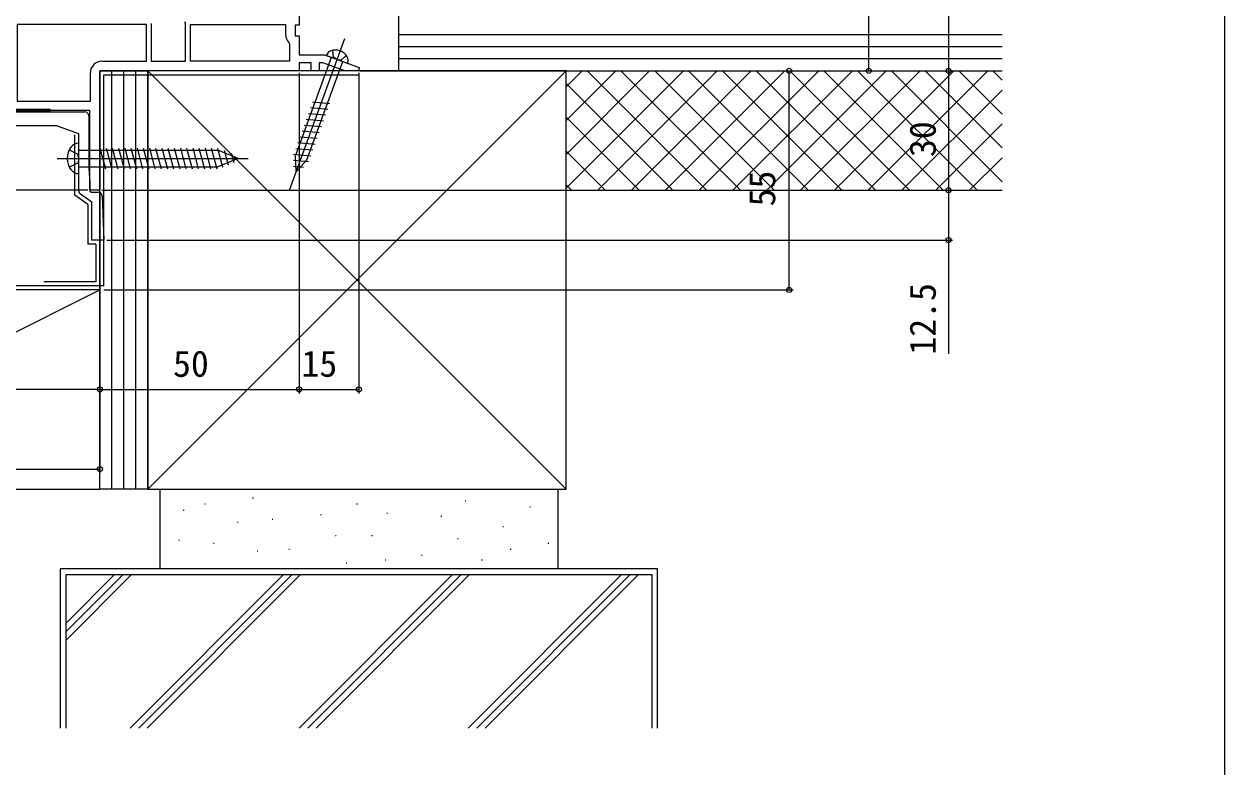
# Model space of a CAD drawing. Units: millimetres, scale not verified. Extents: x -525 to 525, y -783 to 779.
# Drawn here: x 223.5 to 525, y 163.4 to 350 of the extents above; entities that cross this region are included whole.
import ezdxf
from ezdxf.enums import TextEntityAlignment as Align

# ---------------------------------------------------------------- set-up
doc = ezdxf.new("R2010")
doc.units = ezdxf.units.MM
doc.header["$LTSCALE"] = 4
for name, color, linetype in [('0-2_YKK_11', 7, 'Continuous'), ('0-7_YKK_D', 6, 'Continuous'), ('0-8_YKK_ZWAK', 7, 'Continuous'), ('0-9_YSS_K', 3, 'Continuous'), ('0-A_YSS_KE', 3, 'Continuous')]:
    doc.layers.add(name, color=color, linetype=linetype)
doc.layers.add('0-5_YKK_13', color=4, linetype='Continuous', lineweight=18)
doc.styles.add('ＭＳ ゴシック', font='')
doc.styles.get('ＭＳ ゴシック').set_extended_font_data('MS Gothic')

msp = doc.modelspace()

# ---------------------------------------------------------------- linework, layer by layer
at = {"layer": '0-2_YKK_11'}
for p, q in [((225.008, 328.22), (225.308, 328.52)), ((227.836, 328.22), (228.136, 328.52)), ((231.61, 324.42), (184.782, 324.42))]:
    msp.add_line(p, q, dxfattribs=at)
for points in [[(240.082, 328.22), (180.782, 328.22), (180.782, 324.72), (183.282, 324.72), (183.282, 322.62), (178.682, 322.62), (178.682, 328.22), (162.582, 328.22), (162.582, 376.02)], [(292.582, 375.22), (292.582, 349.72), (291.582, 349.72), (291.582, 347.02), (292.582, 347.02), (292.582, 342.22), (298.927, 342.22), (307.64, 339.049), (307.493, 338.22), (304.07, 338.22), (298.575, 340.22), (297.582, 340.22), (297.582, 338.22), (295.582, 338.22), (295.582, 340.22), (292.582, 340.22), (292.582, 338.22), (242.582, 338.22), (242.582, 308.22), (240.082, 308.22), (240.082, 328.22)], [(254.282, 349.82), (221.782, 349.82), (221.782, 330.62), (240.182, 330.62), (240.182, 337.72)], [(243.082, 340.62), (254.282, 340.62), (254.282, 349.82)], [(255.482, 350.127), (255.482, 340.62), (264.082, 340.62), (264.082, 350.127), (263.905, 350.509)], [(290.182, 340.62), (265.282, 340.62), (265.282, 349.82), (289.182, 349.82), (289.182, 347.32)], [(290.025, 345.359), (290.182, 344.996), (290.182, 340.62)], [(182.532, 327.22), (183.782, 327.22), (183.782, 327.92), (186.682, 327.92), (186.682, 327.02), (184.982, 327.02), (184.982, 325.42), (191.982, 325.42), (191.982, 327.02), (190.282, 327.02), (190.282, 328.22), (194.282, 328.22), (197.711, 327.92), (238.782, 327.92)], [(239.782, 326.92), (239.782, 313.649), (240.082, 310.22), (240.082, 308.011), (240.498, 307.72), (242.122, 307.72)], [(237.282, 308.051), (237.282, 322.42), (231.952, 324.359)], [(243.122, 306.761), (243.582, 295.72), (240.582, 295.72), (240.582, 305.22), (237.708, 307.232)]]:
    msp.add_lwpolyline(points, dxfattribs=at)
msp.add_lwpolyline([(230.082, 328.52), (183.282, 328.52), (183.282, 328.22), (230.082, 328.22)], close=True, dxfattribs=at)
for centre, radius, start, end in [((291.882, 347.32), 2.7, 179.99999, 226.56747), ((243.082, 337.72), 2.9, 90.00001, 179.99999), ((238.782, 326.92), 1, 0.00001, 89.99999), ((231.61, 323.42), 1, 70.00005, 90.00006), ((238.282, 308.051), 1, 180.00003, 235.00002), ((242.122, 306.72), 1, 2.38595, 90.00002)]:
    msp.add_arc(centre, radius, start, end, dxfattribs=at)
at = {"layer": '0-5_YKK_13'}
for p, q in [((303.977, 346.279), (290.111, 308.182)), ((300.625, 341.602), (291.644, 316.927)), ((304.76, 340.097), (299.404, 342.046)), ((300.943, 343.351), (301.129, 341.714)), ((302.082, 341.072), (301.129, 341.714)), ((302.082, 341.072), (303.224, 340.952)), ((304.42, 342.086), (303.224, 340.952)), ((294.557, 315.867), (303.538, 340.542)), ((295.443, 328.972), (299.775, 328.593)), ((295.974, 330.432), (300.306, 330.053)), ((294.381, 326.054), (298.712, 325.675)), ((294.912, 327.513), (299.244, 327.134)), ((293.319, 323.135), (297.65, 322.756)), ((293.85, 324.595), (298.181, 324.216)), ((237.282, 312.42), (237.282, 320.02)), ((292.256, 320.217), (296.588, 319.838)), ((292.787, 321.676), (297.119, 321.297)), ((234.89, 318.37), (237.009, 317.313)), ((237.282, 316.22), (237.009, 317.313)), ((237.282, 318.32), (272.212, 318.32)), ((242.58, 318.82), (243.974, 313.62)), ((244.133, 318.82), (245.527, 313.62)), ((245.686, 318.82), (247.08, 313.62)), ((247.239, 318.82), (248.632, 313.62)), ((248.792, 318.82), (250.185, 313.62)), ((250.345, 318.82), (251.738, 313.62)), ((251.898, 318.82), (253.291, 313.62)), ((253.451, 318.82), (254.844, 313.62)), ((255.004, 318.82), (256.397, 313.62)), ((256.557, 318.82), (257.95, 313.62)), ((258.11, 318.82), (259.503, 313.62)), ((259.662, 318.82), (261.056, 313.62)), ((261.215, 318.82), (262.609, 313.62)), ((262.768, 318.82), (264.162, 313.62)), ((264.321, 318.82), (265.715, 313.62)), ((265.874, 318.82), (267.267, 313.62)), ((267.427, 318.82), (268.82, 313.62)), ((268.98, 318.82), (270.373, 313.62)), ((270.533, 318.82), (271.926, 313.62)), ((272.086, 318.82), (273.375, 314.006)), ((277.282, 316.22), (272.212, 318.32)), ((273.788, 318.262), (274.773, 314.585)), ((275.535, 317.539), (276.171, 315.164)), ((291.194, 317.298), (295.526, 316.919)), ((291.821, 312.881), (291.644, 316.927)), ((291.725, 318.758), (296.057, 318.379)), ((231.882, 316.22), (279.782, 316.22)), ((234.89, 314.07), (237.009, 315.126)), ((237.282, 316.22), (237.009, 315.126)), ((237.282, 314.12), (272.212, 314.12)), ((277.282, 316.22), (272.212, 314.12)), ((291.143, 315.797), (294.935, 315.465)), ((291.209, 314.286), (293.658, 314.071)), ((291.821, 312.881), (294.557, 315.867))]:
    msp.add_line(p, q, dxfattribs=at)
for centre, radius, start, end in [((301.209, 341.453), 1.9, 109.34333, 161.81089), ((301.705, 340.038), 3.4, 30.65667, 109.34333), ((302.996, 340.803), 1.9, 338.18911, 30.65667), ((237.233, 317.62), 2.4, 88.83014, 144.29996), ((239.182, 316.22), 4.8, 144.29996, 215.70004), ((237.233, 314.819), 2.4, 215.70004, 271.16986)]:
    msp.add_arc(centre, radius, start, end, dxfattribs=at)
at = {"layer": '0-7_YKK_D'}
for p, q in [((435.582, 338.22), (435.582, 377.22)), ((455.582, 378.22), (455.582, 338.22)), ((292.582, 337.72), (292.582, 257.22)), ((292.582, 337.72), (292.582, 257.22)), ((307.582, 337.72), (307.582, 257.22)), ((307.982, 338.22), (456.582, 338.22)), ((307.982, 338.22), (436.582, 338.22)), ((308.082, 338.22), (456.582, 338.22)), ((308.082, 338.22), (416.582, 338.22)), ((415.582, 283.22), (415.582, 338.22)), ((455.582, 338.22), (455.582, 308.22)), ((239.582, 308.22), (125.832, 308.22)), ((242.582, 307.72), (242.582, 257.22)), ((242.582, 307.72), (242.582, 237.22)), ((242.582, 307.72), (242.582, 257.22)), ((243.082, 308.22), (456.582, 308.22)), ((243.082, 308.22), (456.582, 308.22)), ((244.282, 295.72), (456.582, 295.72)), ((243.582, 283.22), (416.582, 283.22)), ((242.582, 258.22), (162.582, 258.22)), ((242.582, 258.22), (292.582, 258.22)), ((292.582, 258.22), (307.582, 258.22)), ((142.582, 238.22), (242.582, 238.22))]:
    msp.add_line(p, q, dxfattribs=at)
msp.add_lwpolyline([(455.582, 308.22), (455.582, 295.72), (455.582, 267.145)], dxfattribs=at)
for centre in [(415.582, 338.22), (435.582, 338.22), (455.582, 338.22), (455.582, 338.22), (455.582, 308.22), (455.582, 308.22), (455.582, 295.72), (415.582, 283.22), (242.582, 258.22), (242.582, 258.22), (292.582, 258.22), (292.582, 258.22), (307.582, 258.22), (242.582, 238.22)]:
    msp.add_circle(centre, 0.637, dxfattribs=at)
at = {"layer": '0-8_YKK_ZWAK'}
msp.add_lwpolyline([(-525, -782.9), (525, -782.9), (525, 747.1)], dxfattribs=at)
at = {"layer": '0-9_YSS_K'}
for p, q in [((469.082, 347.22), (317.582, 347.22)), ((469.082, 344.22), (317.582, 344.22)), ((469.082, 341.22), (317.582, 341.22)), ((242.582, 338.22), (254.582, 338.22)), ((242.582, 233.22), (242.582, 338.22)), ((245.582, 233.22), (245.582, 338.22)), ((248.582, 233.22), (248.582, 338.22)), ((251.582, 233.22), (251.582, 338.22)), ((254.582, 338.22), (359.582, 233.22)), ((254.582, 233.22), (254.582, 338.22)), ((254.582, 233.22), (359.582, 338.22)), ((359.582, 338.22), (469.082, 338.22)), ((359.582, 334.194), (363.608, 338.22)), ((359.582, 325.708), (372.093, 338.22)), ((359.582, 317.223), (380.578, 338.22)), ((359.582, 308.738), (389.064, 338.22)), ((394.88, 308.22), (364.88, 338.22)), ((367.549, 308.22), (397.549, 338.22)), ((403.365, 308.22), (373.365, 338.22)), ((376.034, 308.22), (406.034, 338.22)), ((411.85, 308.22), (381.85, 338.22)), ((384.519, 308.22), (414.519, 338.22)), ((420.336, 308.22), (390.336, 338.22)), ((393.005, 308.22), (423.005, 338.22)), ((428.821, 308.22), (398.821, 338.22)), ((401.49, 308.22), (431.49, 338.22)), ((437.306, 308.22), (407.306, 338.22)), ((409.975, 308.22), (439.975, 338.22)), ((445.791, 308.22), (415.791, 338.22)), ((418.461, 308.22), (448.461, 338.22)), ((454.277, 308.22), (424.277, 338.22)), ((426.946, 308.22), (456.946, 338.22)), ((462.762, 308.22), (432.762, 338.22)), ((435.431, 308.22), (465.431, 338.22)), ((469.082, 310.385), (441.247, 338.22)), ((469.082, 318.871), (449.733, 338.22)), ((469.082, 327.356), (458.218, 338.22)), ((469.082, 335.841), (466.703, 338.22)), ((386.395, 308.22), (359.582, 335.033)), ((443.916, 308.22), (469.082, 333.385)), ((377.909, 308.22), (359.582, 326.547)), ((452.402, 308.22), (469.082, 324.9)), ((369.424, 308.22), (359.582, 318.062)), ((460.887, 308.22), (469.082, 316.414)), ((360.939, 308.22), (359.582, 309.577)), ((359.582, 308.22), (469.082, 308.22)), ((142.582, 233.22), (242.582, 283.22)), ((254.582, 233.22), (242.582, 233.22)), ((268.794, 229.466), (268.994, 229.466)), ((280.899, 230.979), (281.099, 230.979)), ((307.001, 229.466), (307.201, 229.466)), ((334.238, 230.223), (334.438, 230.223)), ((263.498, 227.953), (263.698, 227.953)), ((297.922, 226.818), (298.122, 226.818)), ((314.567, 227.196), (314.767, 227.196)), ((328.186, 226.44), (328.386, 226.44)), ((350.505, 228.71), (350.705, 228.71)), ((277.116, 224.927), (277.316, 224.927)), ((285.817, 225.683), (286.017, 225.683)), ((343.696, 223.792), (343.896, 223.792)), ((262.363, 220.387), (262.563, 220.387)), ((301.705, 221.522), (301.905, 221.522)), ((310.784, 221.522), (310.984, 221.522)), ((332.347, 220.765), (332.547, 220.765)), ((271.064, 219.631), (271.264, 219.631)), ((282.034, 217.739), (282.234, 217.739)), ((289.978, 218.117), (290.178, 218.117)), ((345.587, 218.117), (345.787, 218.117)), ((355.044, 219.631), (355.244, 219.631)), ((304.353, 214.713), (304.553, 214.713)), ((314.189, 215.469), (314.389, 215.469)), ((323.268, 216.604), (323.468, 216.604)), ((338.4, 215.469), (338.6, 215.469)), ((234.083, 173.22), (234.083, 211.72)), ((234.083, 211.72), (381.083, 211.72)), ((234.083, 195.304), (250.499, 211.72)), ((234.083, 197.425), (248.378, 211.72)), ((234.083, 199.547), (246.256, 211.72)), ((250.183, 173.22), (288.683, 211.72)), ((252.304, 173.22), (290.804, 211.72)), ((254.425, 173.22), (292.925, 211.72)), ((331.109, 211.72), (292.609, 173.22)), ((294.73, 173.22), (333.23, 211.72)), ((335.352, 211.72), (296.852, 173.22)), ((335.036, 173.22), (373.535, 211.72)), ((337.157, 173.22), (375.657, 211.72)), ((339.278, 173.22), (377.778, 211.72)), ((381.083, 211.72), (381.083, 173.22))]:
    msp.add_line(p, q, dxfattribs=at)
at = {"layer": '0-A_YSS_KE'}
for p, q in [((317.582, 338.22), (317.582, 362.22)), ((317.582, 338.22), (469.082, 338.22)), ((359.582, 233.22), (359.582, 338.22)), ((243.582, 284.22), (243.582, 337.22)), ((243.582, 337.22), (307.582, 337.22)), ((236.282, 307.01), (236.282, 322.12)), ((239.582, 304.699), (236.282, 307.01)), ((239.582, 304.699), (239.582, 294.72)), ((241.582, 294.72), (239.582, 294.72)), ((241.582, 294.72), (241.582, 285.22)), ((243.582, 284.22), (198.582, 284.22)), ((241.582, 285.22), (228.482, 285.22)), ((254.582, 233.22), (359.582, 233.22)), ((257.582, 233.22), (257.582, 213.22)), ((257.582, 233.22), (357.582, 233.22)), ((357.582, 213.22), (357.582, 233.22)), ((232.583, 213.22), (232.583, 173.22)), ((357.582, 213.22), (257.582, 213.22))]:
    msp.add_line(p, q, dxfattribs=at)
for points in [[(359.582, 338.22), (254.582, 338.22), (254.582, 233.22)], [(382.583, 173.22), (382.583, 213.22), (232.583, 213.22)]]:
    msp.add_lwpolyline(points, dxfattribs=at)
msp.add_lwpolyline([(242.582, 233.22), (242.582, 283.22), (142.582, 283.22), (142.582, 233.22)], close=True, dxfattribs=at)

# ---------------------------------------------------------------- texts
at = {"layer": '0-7_YKK_D', "style": 'ＭＳ ゴシック'}
for s, p in [('30', (454.382, 316.572)), ('55', (414.082, 304.174)), ('12.5', (454.382, 266.964))]:
    msp.add_text(s, height=6.598, rotation=90, dxfattribs=at).set_placement(p, align=Align.BOTTOM_LEFT)
for s, p in [('50', (260.934, 259.42)), ('15', (293.178, 259.42))]:
    msp.add_text(s, height=6.598, dxfattribs=at).set_placement(p, align=Align.BOTTOM_LEFT)

doc.saveas('drawing.dxf')
